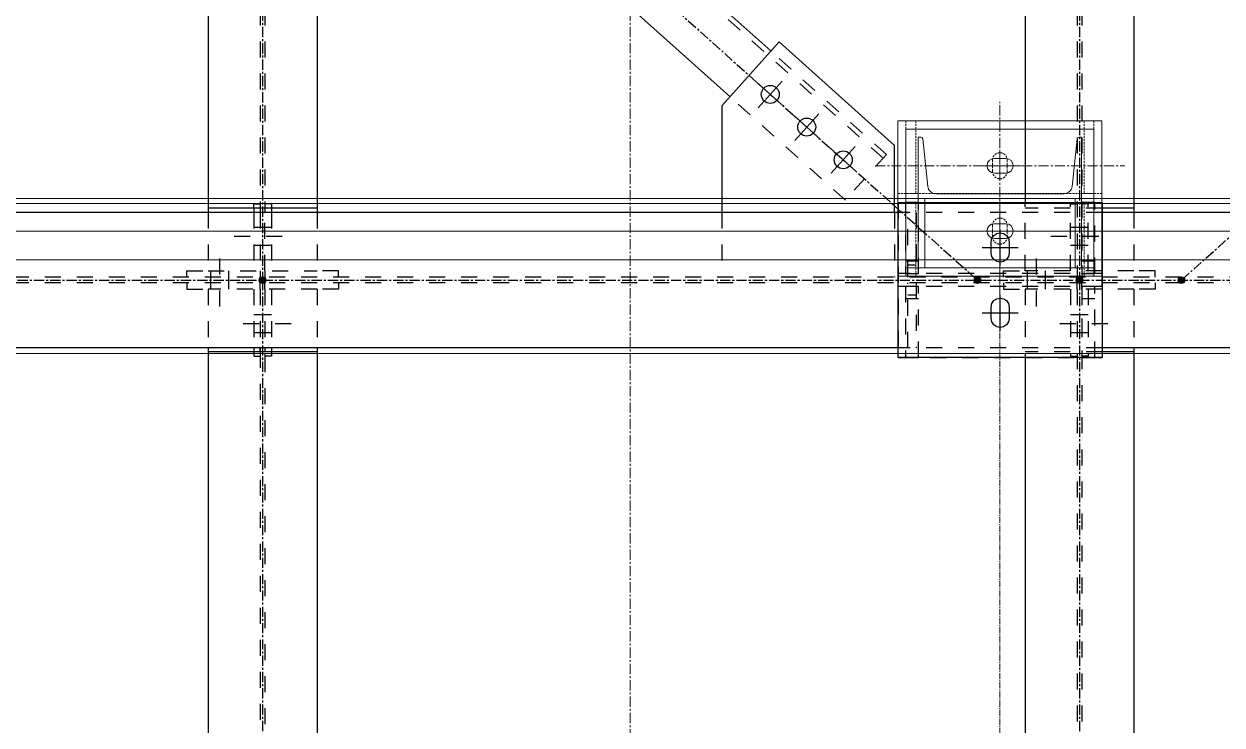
# Model space of a CAD drawing. Header units: inches. Extents: x 209270 to 234360, y -180214 to -150194.
# Drawn here: x 226220 to 227686, y -160919 to -160060 of the extents above; entities that cross this region are included whole.
import ezdxf

# ---------------------------------------------------------------- set-up
doc = ezdxf.new("R2010")
doc.units = ezdxf.units.IN
doc.header["$LTSCALE"] = 10
doc.header["$MEASUREMENT"] = 0
for name, pattern in [('CENTER', [2, 1.25, -0.25, 0.25, -0.25]), ('CENTER2', [1.125, 0.75, -0.125, 0.125, -0.125]), ('DXK_LINE_DOT2', [3.9198, 1.9599, -1.9599]), ('HIDDEN', [0.375, 0.25, -0.125])]:
    doc.linetypes.add(name, pattern=pattern)
doc.layers.get('0').update_dxf_attribs({"color": 1})
for name, color, linetype in [('_STR_0', 5, 'Continuous'), ('_STR_1', 5, 'Continuous'), ('_STR_2', 5, 'Continuous'), ('_STR_4', 5, 'Continuous')]:
    doc.layers.add(name, color=color, linetype=linetype)
for name, color, linetype, lineweight in [('Belt', 1, 'Continuous', 9), ('CEN', 1, 'CENTER', 9), ('CENETR LINE', 1, 'CENTER2', 9), ('DIM', 1, 'Continuous', 13), ('HIDDEN', 1, 'HIDDEN', 9), ('MAIN OBJECT', 1, 'Continuous', 18), ('OBJECT', 1, 'Continuous', 18), ('STR25', 1, 'Continuous', 5)]:
    doc.layers.add(name, color=color, linetype=linetype, lineweight=lineweight)

# ---------------------------------------------------------------- blocks, each defined once
blk = doc.blocks.new('A$Cb40ec30b')
at = {"layer": 'CEN'}
for p, q in [((0, 15.8), (0, 64.2)), ((-26.3, 40), (26.3, 40)), ((0, -59), (0, -21)), ((-25.5, -40), (26.5, -40))]:
    blk.add_line(p, q, dxfattribs=at)
at = {"layer": 'HIDDEN'}
for points in [[(-103, 6), (-115, 6), (-115, 95), (-103, 95)], [(103, 6), (115, 6), (115, 95), (103, 95)], [(125, 6), (125, -6), (-125, -6), (-125, 6)], [(-103, -6), (-115, -6), (-115, -95), (-103, -95)], [(103, -6), (115, -6), (115, -95), (103, -95)]]:
    blk.add_lwpolyline(points, close=True, dxfattribs=at)
at = {"layer": 'HIDDEN', "elevation": 149686677196.4}
for points in [[(9, 47), (9, 33, -1), (-9, 33), (-9, 47, -1)], [(9, -33), (9, -47, -1), (-9, -47), (-9, -33, -1)]]:
    blk.add_lwpolyline(points, format="xyb", close=True, dxfattribs=at)
at = {"layer": 'STR25', "ltscale": 0.2}
blk.add_lwpolyline([(-125, 95), (125, 95), (125, -95), (-125, -95)], close=True, dxfattribs=at)
blk = doc.blocks.new('A$Cfd238a5e')
at = {"layer": 'CEN'}
for p, q in [((0, 118.3), (0, -118.3)), ((-152.8, 0), (152.8, 0)), ((-152.8, -40), (152.8, -40))]:
    blk.add_line(p, q, dxfattribs=at)
at = {"layer": 'MAIN OBJECT', "ltscale": 0.2, "elevation": 149686677196.4}
for points in [[(7.3, 31), (-6.7, 31, -1), (-6.7, 49), (7.3, 49, -1)], [(7.3, -31), (-6.7, -31, 1), (-6.7, -49), (7.3, -49, 1)]]:
    blk.add_lwpolyline(points, format="xyb", close=True, dxfattribs=at)
at = {"layer": 'OBJECT'}
for points in [[(-115, -85), (115, -85), (115, 85), (-115, 85)], [(-100, 85), (-92, 85), (-92, 0), (-100, 0)], [(100, 85), (92, 85), (92, 0), (100, 0)]]:
    blk.add_lwpolyline(points, close=True, dxfattribs=at)
blk.add_lwpolyline([(-94.4, -72.9, -0.383864), (-96.8, -75), (-100, -75), (-100, 0), (100, 0), (100, -75), (96.8, -75, -0.383864), (94.4, -72.9), (88.3, -14.7, 0.383864), (78.4, -5.7), (-78.4, -5.7, 0.383864), (-88.3, -14.7)], format="xyb", close=True, dxfattribs=at)
at = {"layer": 'DIM'}
blk.add_blockref('A$Cb40ec30b', (0, 0), dxfattribs=at)
blk = doc.blocks.new('A$C2698bf6b')
at = {"layer": 'CENETR LINE'}
blk.add_line((0, -1290), (0, 1290), dxfattribs=at)
at = {"layer": 'DIM', "xscale": -1, "rotation": 180}
blk.add_blockref('A$Cfd238a5e', (0, 1290), dxfattribs=at)
blk = doc.blocks.new('A$C1f4f58bd')
at = {"layer": 'CEN'}
blk.add_lwpolyline([(1100, 2200), (5000, 2200), (5000, -2700), (1100, -2700)], close=True, dxfattribs=at)
blk = doc.blocks.new('Part-116860372-115342 - 114867')
at = {"layer": '_STR_1', "linetype": 'DXK_LINE_DOT2'}
for p, q in [((226419, -160377), (226419, -160385)), ((226419, -160385), (226445.3, -160385)), ((226501, -160385), (226501, -160456.5)), ((226509, -160385), (226509, -160377)), ((226501, -160461.5), (226501, -160467)), ((226509, -160461.5), (226509, -160456.5)), ((226501, -160467), (226509, -160467))]:
    blk.add_line(p, q, dxfattribs=at)
at = {"layer": '_STR_2', "linetype": 'Continuous'}
blk.add_line((226501, -160456.5), (226501, -160461.5), dxfattribs=at)
blk = doc.blocks.new('Part-116860372-115346 - 114867')
at = {"layer": '_STR_1', "linetype": 'DXK_LINE_DOT2'}
for p, q in [((227419, -160377), (227419, -160385)), ((227419, -160385), (227445.3, -160385)), ((227501, -160385), (227501, -160467)), ((227509, -160385), (227509, -160377)), ((227501, -160467), (227509, -160467))]:
    blk.add_line(p, q, dxfattribs=at)
blk = doc.blocks.new('Bolt-116860372-115380 - 114867')
at = {"layer": '_STR_1', "linetype": 'DXK_LINE_DOT2'}
for p, q in [((226459, -160347.3), (226459, -160420.3)), ((226448, -160362.3), (226448, -160370.3)), ((226448, -160370.3), (226448, -160377)), ((226470, -160362.3), (226470, -160370.3)), ((226470, -160370.3), (226470, -160377)), ((226448, -160377), (226448, -160385)), ((226470, -160377), (226470, -160385))]:
    blk.add_line(p, q, dxfattribs=at)
blk = doc.blocks.new('Part-116860372-115350 - 114867')
at = {"layer": '_STR_1', "linetype": 'DXK_LINE_DOT2'}
for p, q in [((226522.7, -160280.3), (226514.7, -160280.3)), ((226514.7, -160285.8), (226514.7, -160290.8)), ((226522.7, -160280.3), (226522.7, -160285.8)), ((226522.7, -160290.8), (226522.7, -160362.3)), ((226514.7, -160362.3), (226514.7, -160370.3)), ((226604.7, -160362.3), (226578.5, -160362.3)), ((226604.7, -160370.3), (226604.7, -160362.3))]:
    blk.add_line(p, q, dxfattribs=at)
at = {"layer": '_STR_2', "linetype": 'Continuous'}
blk.add_line((226522.7, -160285.8), (226522.7, -160290.8), dxfattribs=at)
blk = doc.blocks.new('Part-116860372-115354 - 114867')
at = {"layer": '_STR_1', "linetype": 'DXK_LINE_DOT2'}
for p, q in [((227522.7, -160280.3), (227514.7, -160280.3)), ((227522.7, -160362.3), (227522.7, -160280.3)), ((227514.7, -160362.3), (227514.7, -160370.3)), ((227604.7, -160362.3), (227578.5, -160362.3)), ((227604.7, -160370.3), (227604.7, -160362.3))]:
    blk.add_line(p, q, dxfattribs=at)
blk = doc.blocks.new('Part-116860372-116672 - 114867')
at = {"layer": '_STR_2', "linetype": 'Continuous'}
for p, q in [((227289.8, -160278.7), (227539.8, -160278.6)), ((227289.8, -160468.7), (227289.8, -160278.7)), ((227539.8, -160278.6), (227539.8, -160468.6)), ((227539.8, -160468.6), (227289.8, -160468.7))]:
    blk.add_line(p, q, dxfattribs=at)
blk = doc.blocks.new('Part-116860372-116695 - 114867')
at = {"layer": '_STR_1', "linetype": 'DXK_LINE_DOT2'}
for p, q in [((227301.9, -160456.5), (227301.9, -160377)), ((227311.9, -160377), (227311.9, -160456.5)), ((227311.9, -160392), (227301.9, -160392))]:
    blk.add_line(p, q, dxfattribs=at)
blk = doc.blocks.new('Part-116860372-115000 - 114867')
at = {"layer": '_STR_4', "linetype": 'Continuous'}
blk.add_hatch(color=256, dxfattribs=at).paths.add_polyline_path([(226511.9, -160377.7, -1), (226511.9, -160369.7, -1)])
at = {"layer": '_STR_1', "linetype": 'DXK_LINE_DOT2'}
for p, q in [((226509, -158435.3), (226509, -160285.8)), ((226514.7, -158435.3), (226514.7, -160285.8)), ((226445.3, -160290.8), (226445.3, -160362.3)), ((226509, -160290.8), (226509, -160362.3)), ((226514.7, -160362.3), (226514.7, -160290.8)), ((226578.5, -160290.8), (226578.5, -160362.3)), ((226445.3, -160362.3), (226578.5, -160362.3))]:
    blk.add_line(p, q, dxfattribs=at)
at = {"layer": '_STR_2', "linetype": 'Continuous'}
for p, q in [((226445.3, -158435.3), (226445.3, -160290.8)), ((226578.5, -158435.3), (226578.5, -160290.8)), ((226578.5, -160285.8), (226445.3, -160285.8)), ((226509, -160285.8), (226509, -160290.8)), ((226514.7, -160285.8), (226514.7, -160290.8))]:
    blk.add_line(p, q, dxfattribs=at)
at = {"layer": '_STR_4', "linetype": 'CENTER'}
blk.add_line((226511.9, -158363.7), (226511.9, -160373.7), dxfattribs=at)
at = {"layer": '_STR_4', "linetype": 'Continuous'}
blk.add_circle((226511.9, -160373.7), 4, dxfattribs=at)
blk = doc.blocks.new('Part-116860372-115001 - 114867')
at = {"layer": '_STR_4', "linetype": 'Continuous'}
blk.add_hatch(color=256, dxfattribs=at).paths.add_polyline_path([(227511.9, -160377.7, -1), (227511.9, -160369.7, -1)])
at = {"layer": '_STR_1', "linetype": 'DXK_LINE_DOT2'}
for p, q in [((227509, -158435.3), (227509, -160362.3)), ((227514.7, -158435.3), (227514.7, -160362.3)), ((227445.3, -160362.3), (227445.3, -160278.7)), ((227539.8, -160285.8), (227445.3, -160285.8)), ((227578.5, -160290.8), (227578.5, -160362.3)), ((227578.5, -160362.3), (227445.3, -160362.3))]:
    blk.add_line(p, q, dxfattribs=at)
at = {"layer": '_STR_2', "linetype": 'Continuous'}
for p, q in [((227445.3, -158435.3), (227445.3, -160278.7)), ((227578.5, -158435.3), (227578.5, -160290.8)), ((227578.5, -160285.8), (227539.8, -160285.8))]:
    blk.add_line(p, q, dxfattribs=at)
at = {"layer": '_STR_4', "linetype": 'CENTER'}
blk.add_line((227511.9, -158363.7), (227511.9, -160373.7), dxfattribs=at)
at = {"layer": '_STR_4', "linetype": 'Continuous'}
blk.add_circle((227511.9, -160373.7), 4, dxfattribs=at)
blk = doc.blocks.new('Part-116860372-115002 - 114867')
at = {"layer": '_STR_4', "linetype": 'Continuous'}
blk.add_hatch(color=256, dxfattribs=at).paths.add_polyline_path([(227511.9, -160377.7, -1), (227511.9, -160369.7, -1)])
at = {"layer": '_STR_1', "linetype": 'DXK_LINE_DOT2'}
for p, q in [((227578.5, -160385), (227445.3, -160385)), ((227445.3, -160385), (227445.3, -160468.7)), ((227509, -160385), (227509, -162942.3)), ((227514.7, -160385), (227514.7, -162942.3)), ((227578.5, -160385), (227578.5, -160456.5)), ((227539.8, -160461.5), (227445.3, -160461.5))]:
    blk.add_line(p, q, dxfattribs=at)
at = {"layer": '_STR_2', "linetype": 'Continuous'}
for p, q in [((227578.5, -160461.5), (227539.8, -160461.5)), ((227578.5, -160456.5), (227578.5, -162870.8)), ((227445.3, -160468.7), (227445.3, -162858.7))]:
    blk.add_line(p, q, dxfattribs=at)
at = {"layer": '_STR_4', "linetype": 'CENTER'}
blk.add_line((227511.9, -160373.7), (227511.9, -162953.7), dxfattribs=at)
at = {"layer": '_STR_4', "linetype": 'Continuous'}
blk.add_circle((227511.9, -160373.7), 4, dxfattribs=at)
blk = doc.blocks.new('Part-116860372-115003 - 114867')
at = {"layer": '_STR_4', "linetype": 'Continuous'}
blk.add_hatch(color=256, dxfattribs=at).paths.add_polyline_path([(226511.9, -160377.7, -1), (226511.9, -160369.7, -1)])
at = {"layer": '_STR_1', "linetype": 'DXK_LINE_DOT2'}
for p, q in [((226578.5, -160385), (226445.3, -160385)), ((226445.3, -160385), (226445.3, -160456.5)), ((226509, -160385), (226509, -160456.5)), ((226514.7, -160385), (226514.7, -160467)), ((226578.5, -160385), (226578.5, -160456.5)), ((226509, -160461.5), (226509, -162865.8)), ((226514.7, -160467), (226514.7, -162865.8))]:
    blk.add_line(p, q, dxfattribs=at)
at = {"layer": '_STR_2', "linetype": 'Continuous'}
for p, q in [((226445.3, -160456.5), (226445.3, -162870.8)), ((226578.5, -160461.5), (226445.3, -160461.5)), ((226509, -160456.5), (226509, -160461.5)), ((226514.7, -160456.5), (226514.7, -160461.5)), ((226578.5, -160456.5), (226578.5, -162870.8))]:
    blk.add_line(p, q, dxfattribs=at)
at = {"layer": '_STR_4', "linetype": 'CENTER'}
blk.add_line((226511.9, -160373.7), (226511.9, -162953.7), dxfattribs=at)
at = {"layer": '_STR_4', "linetype": 'Continuous'}
blk.add_circle((226511.9, -160373.7), 4, dxfattribs=at)
blk = doc.blocks.new('Part-116860372-115004 - 114867')
at = {"layer": '_STR_1', "linetype": 'DXK_LINE_DOT2'}
for p, q in [((227539.8, -160290.8), (227289.8, -160290.8)), ((228499.2, -160370.3), (225641.9, -160370.3)), ((228499.2, -160377), (225641.9, -160377)), ((227539.8, -160456.5), (227289.8, -160456.5))]:
    blk.add_line(p, q, dxfattribs=at)
at = {"layer": '_STR_2', "linetype": 'Continuous'}
for p, q in [((227289.8, -160290.8), (226039.8, -160290.8)), ((228386.8, -160290.8), (227539.8, -160290.8)), ((227289.8, -160456.5), (226039.8, -160456.5)), ((228386.8, -160456.5), (227539.8, -160456.5))]:
    blk.add_line(p, q, dxfattribs=at)
at = {"layer": '_STR_4', "linetype": 'CENTER'}
blk.add_line((225511.9, -160373.7), (228511.9, -160373.7), dxfattribs=at)
blk = doc.blocks.new('Part-116860372-115080 - 114867')
at = {"layer": '_STR_4', "linetype": 'Continuous'}
for points in [[(226511.9, -159592.7, -1), (226511.9, -159584.7, -1)], [(227386.9, -160377.7, -1), (227386.9, -160369.7, -1)]]:
    blk.add_hatch(color=256, dxfattribs=at).paths.add_polyline_path(points)
at = {"layer": '_STR_1', "linetype": 'DXK_LINE_DOT2'}
for p, q in [((226643.5, -159653.1), (226593.5, -159708.9)), ((226643.5, -159653.1), (226785, -159780)), ((227271.5, -160224.5), (226639.5, -159657.6)), ((226734.9, -159835.8), (226593.5, -159708.9)), ((227275.5, -160220), (227134, -160093.1)), ((227225.4, -160275.8), (227084, -160149)), ((227275.5, -160220), (227225.4, -160275.8))]:
    blk.add_line(p, q, dxfattribs=at)
at = {"layer": '_STR_2', "linetype": 'Continuous'}
for p, q in [((227134, -160093.1), (226785, -159780)), ((227084, -160149), (226734.9, -159835.8))]:
    blk.add_line(p, q, dxfattribs=at)
at = {"layer": '_STR_4', "linetype": 'CENTER'}
blk.add_line((226511.9, -159588.7), (227386.9, -160373.7), dxfattribs=at)
at = {"layer": '_STR_4', "linetype": 'Continuous'}
for centre in [(226511.9, -159588.7), (227386.9, -160373.7)]:
    blk.add_circle(centre, 4, dxfattribs=at)
blk = doc.blocks.new('Part-116860372-115110 - 114867')
at = {"layer": '_STR_4', "linetype": 'Continuous'}
for points in [[(228511.9, -159592.7, -1), (228511.9, -159584.7, -1)], [(227636.9, -160377.7, -1), (227636.9, -160369.7, -1)]]:
    blk.add_hatch(color=256, dxfattribs=at).paths.add_polyline_path(points)
at = {"layer": '_STR_1', "linetype": 'DXK_LINE_DOT2'}
for p, q in [((228343.7, -159683.2), (227751.1, -160214.8)), ((228338.3, -159677.2), (228152.2, -159844.2)), ((228338.3, -159677.2), (228398.4, -159744.2)), ((228398.4, -159744.2), (228212.3, -159911.2)), ((227745.7, -160208.8), (227931.8, -160041.9)), ((227991.9, -160108.9), (227805.8, -160275.8)), ((227805.8, -160275.8), (227745.7, -160208.8))]:
    blk.add_line(p, q, dxfattribs=at)
at = {"layer": '_STR_2', "linetype": 'Continuous'}
for p, q in [((228152.2, -159844.2), (227931.8, -160041.9)), ((228212.3, -159911.2), (227991.9, -160108.9))]:
    blk.add_line(p, q, dxfattribs=at)
at = {"layer": '_STR_4', "linetype": 'CENTER'}
blk.add_line((227636.9, -160373.7), (228511.9, -159588.7), dxfattribs=at)
at = {"layer": '_STR_4', "linetype": 'Continuous'}
for centre in [(228511.9, -159588.7), (227636.9, -160373.7)]:
    blk.add_circle(centre, 4, dxfattribs=at)
blk = doc.blocks.new('Part-116860372-116671 - 114867')
at = {"layer": '_STR_1', "linetype": 'DXK_LINE_DOT2'}
for p, q in [((227539.8, -160365.6), (227289.8, -160365.7)), ((227289.8, -160381.7), (227289.8, -160365.7)), ((227539.8, -160381.6), (227539.8, -160365.6)), ((227539.8, -160381.6), (227289.8, -160381.7))]:
    blk.add_line(p, q, dxfattribs=at)
blk = doc.blocks.new('Part-116860372-116673 - 114867')
at = {"layer": '_STR_1', "linetype": 'DXK_LINE_DOT2'}
for p, q in [((227298.9, -160278.7), (227298.9, -160365.7)), ((227314.9, -160278.7), (227298.9, -160278.7)), ((227314.9, -160365.7), (227314.9, -160278.7)), ((227314.9, -160350.7), (227298.9, -160350.7)), ((227298.9, -160365.7), (227314.9, -160365.7))]:
    blk.add_line(p, q, dxfattribs=at)
blk = doc.blocks.new('Part-116860372-115341 - 114867')
at = {"layer": '_STR_1', "linetype": 'DXK_LINE_DOT2'}
for p, q in [((226514.7, -160385), (226514.7, -160377)), ((226522.7, -160385), (226522.7, -160456.5)), ((226604.7, -160385), (226578.5, -160385)), ((226604.7, -160377), (226604.7, -160385)), ((226522.7, -160461.5), (226522.7, -160467)), ((226522.7, -160467), (226514.7, -160467))]:
    blk.add_line(p, q, dxfattribs=at)
at = {"layer": '_STR_2', "linetype": 'Continuous'}
blk.add_line((226522.7, -160456.5), (226522.7, -160461.5), dxfattribs=at)
blk = doc.blocks.new('Bolt-116860372-115343 - 114867')
at = {"layer": '_STR_1', "linetype": 'DXK_LINE_DOT2'}
for p, q in [((226501, -160416), (226509, -160416)), ((226509, -160416), (226514.7, -160416)), ((226514.7, -160416), (226522.7, -160416)), ((226488, -160427), (226556, -160427)), ((226501, -160438), (226509, -160438)), ((226509, -160438), (226514.7, -160438)), ((226514.7, -160438), (226522.7, -160438))]:
    blk.add_line(p, q, dxfattribs=at)
blk = doc.blocks.new('Part-116860372-115345 - 114867')
at = {"layer": '_STR_1', "linetype": 'DXK_LINE_DOT2'}
for p, q in [((227514.7, -160385), (227514.7, -160377)), ((227522.7, -160385), (227522.7, -160467)), ((227604.7, -160385), (227578.5, -160385)), ((227604.7, -160377), (227604.7, -160385)), ((227522.7, -160467), (227514.7, -160467))]:
    blk.add_line(p, q, dxfattribs=at)
blk = doc.blocks.new('Bolt-116860372-115347 - 114867')
at = {"layer": '_STR_1', "linetype": 'DXK_LINE_DOT2'}
for p, q in [((227501, -160416), (227509, -160416)), ((227509, -160416), (227514.7, -160416)), ((227514.7, -160416), (227522.7, -160416)), ((227488, -160427), (227556, -160427)), ((227501, -160438), (227509, -160438)), ((227509, -160438), (227514.7, -160438)), ((227514.7, -160438), (227522.7, -160438))]:
    blk.add_line(p, q, dxfattribs=at)
blk = doc.blocks.new('Part-116860372-115349 - 114867')
at = {"layer": '_STR_1', "linetype": 'DXK_LINE_DOT2'}
for p, q in [((226501, -160285.8), (226501, -160280.3)), ((226501, -160280.3), (226509, -160280.3)), ((226509, -160285.8), (226509, -160290.8)), ((226501, -160290.8), (226501, -160362.3)), ((226419, -160370.3), (226419, -160362.3)), ((226419, -160362.3), (226445.3, -160362.3)), ((226509, -160362.3), (226509, -160370.3))]:
    blk.add_line(p, q, dxfattribs=at)
at = {"layer": '_STR_2', "linetype": 'Continuous'}
blk.add_line((226501, -160285.8), (226501, -160290.8), dxfattribs=at)
blk = doc.blocks.new('Bolt-116860372-115351 - 114867')
at = {"layer": '_STR_1', "linetype": 'DXK_LINE_DOT2'}
for p, q in [((226509, -160309.3), (226501, -160309.3)), ((226514.7, -160309.3), (226509, -160309.3)), ((226522.7, -160309.3), (226514.7, -160309.3)), ((226535.7, -160320.3), (226467.7, -160320.3)), ((226509, -160331.3), (226501, -160331.3)), ((226514.7, -160331.3), (226509, -160331.3)), ((226522.7, -160331.3), (226514.7, -160331.3))]:
    blk.add_line(p, q, dxfattribs=at)
blk = doc.blocks.new('Part-116860372-115353 - 114867')
at = {"layer": '_STR_1', "linetype": 'DXK_LINE_DOT2'}
for p, q in [((227501, -160362.3), (227501, -160280.3)), ((227501, -160280.3), (227509, -160280.3)), ((227419, -160370.3), (227419, -160362.3)), ((227419, -160362.3), (227445.3, -160362.3)), ((227509, -160362.3), (227509, -160370.3))]:
    blk.add_line(p, q, dxfattribs=at)
blk = doc.blocks.new('Bolt-116860372-115355 - 114867')
at = {"layer": '_STR_1', "linetype": 'DXK_LINE_DOT2'}
for p, q in [((227509, -160309.3), (227501, -160309.3)), ((227514.7, -160309.3), (227509, -160309.3)), ((227522.7, -160309.3), (227514.7, -160309.3)), ((227535.7, -160320.3), (227467.7, -160320.3)), ((227509, -160331.3), (227501, -160331.3)), ((227514.7, -160331.3), (227509, -160331.3)), ((227522.7, -160331.3), (227514.7, -160331.3))]:
    blk.add_line(p, q, dxfattribs=at)
blk = doc.blocks.new('Bolt-116860372-115381 - 114867')
at = {"layer": '_STR_1', "linetype": 'DXK_LINE_DOT2'}
for p, q in [((227459, -160347.3), (227459, -160420.3)), ((227448, -160362.3), (227448, -160370.3)), ((227448, -160370.3), (227448, -160377)), ((227470, -160362.3), (227470, -160370.3)), ((227470, -160370.3), (227470, -160377)), ((227448, -160377), (227448, -160385)), ((227470, -160377), (227470, -160385))]:
    blk.add_line(p, q, dxfattribs=at)
blk = doc.blocks.new('Part-116860372-116273 - 114867')
at = {"layer": '_STR_1', "linetype": 'DXK_LINE_DOT2'}
for p, q in [((227073.9, -160290.8), (227073.9, -160370.3)), ((227285.3, -160290.8), (227285.3, -160370.3))]:
    blk.add_line(p, q, dxfattribs=at)
at = {"layer": '_STR_2', "linetype": 'Continuous'}
for p, q in [((227144.1, -160082), (227073.9, -160160.1)), ((227285.3, -160208.7), (227144.1, -160082)), ((227073.9, -160160.1), (227073.9, -160290.8)), ((227285.3, -160290.8), (227285.3, -160208.7))]:
    blk.add_line(p, q, dxfattribs=at)
blk = doc.blocks.new('Bolt-116860372-116274 - 114867')
at = {"layer": '_STR_2', "linetype": 'Continuous'}
for p, q in [((227117, -160131.6), (227149.8, -160161)), ((227118.7, -160162.7), (227148.1, -160129.9)), ((227161.7, -160171.7), (227194.4, -160201)), ((227163.3, -160202.7), (227192.7, -160170)), ((227206.3, -160211.7), (227239.1, -160241.1)), ((227208, -160242.8), (227237.4, -160210))]:
    blk.add_line(p, q, dxfattribs=at)
for centre in [(227133.4, -160146.3), (227178, -160186.3), (227222.7, -160226.4)]:
    blk.add_circle(centre, 11, dxfattribs=at)
blk = doc.blocks.new('Part-116860372-116674 - 114867')
at = {"layer": '_STR_1', "linetype": 'DXK_LINE_DOT2'}
for p, q in [((227289.8, -160278.7), (227539.8, -160278.6)), ((227289.8, -160278.7), (227289.8, -160468.7)), ((227539.8, -160278.6), (227539.8, -160468.6)), ((227289.8, -160468.7), (227539.8, -160468.6))]:
    blk.add_line(p, q, dxfattribs=at)
blk = doc.blocks.new('Part-116860372-116675 - 114867')
at = {"layer": '_STR_1', "linetype": 'DXK_LINE_DOT2'}
for p, q in [((227314.9, -160381.7), (227298.9, -160381.7)), ((227298.9, -160381.7), (227298.9, -160468.7)), ((227314.9, -160468.7), (227314.9, -160381.7)), ((227314.9, -160396.7), (227298.9, -160396.7)), ((227298.9, -160468.7), (227314.9, -160468.7))]:
    blk.add_line(p, q, dxfattribs=at)
blk = doc.blocks.new('Part-116860372-116676 - 114867')
at = {"layer": '_STR_1', "linetype": 'DXK_LINE_DOT2'}
for p, q in [((227514.9, -160278.6), (227514.9, -160365.6)), ((227530.9, -160278.6), (227514.9, -160278.6)), ((227530.9, -160365.6), (227530.9, -160278.6)), ((227530.9, -160350.6), (227514.9, -160350.6)), ((227514.9, -160365.6), (227530.9, -160365.6))]:
    blk.add_line(p, q, dxfattribs=at)
blk = doc.blocks.new('Part-116860372-116677 - 114867')
at = {"layer": '_STR_1', "linetype": 'DXK_LINE_DOT2'}
for p, q in [((227530.9, -160381.6), (227514.9, -160381.6)), ((227514.9, -160381.6), (227514.9, -160468.6)), ((227530.9, -160468.6), (227530.9, -160381.6)), ((227530.9, -160396.6), (227514.9, -160396.6)), ((227514.9, -160468.6), (227530.9, -160468.6))]:
    blk.add_line(p, q, dxfattribs=at)
blk = doc.blocks.new('Bolt-116860372-116678 - 114867')
at = {"layer": '_STR_2', "linetype": 'Continuous'}
for p, q in [((227410.6, -160316.5), (227414.8, -160315.7)), ((227414.8, -160355.7), (227414.8, -160311.7)), ((227414.8, -160315.7), (227414.8, -160315.7)), ((227414.8, -160315.7), (227419, -160316.5)), ((227403.8, -160326.7), (227404.7, -160322.5)), ((227403.8, -160340.7), (227403.8, -160326.7)), ((227404.7, -160322.5), (227407.1, -160318.9)), ((227407.1, -160318.9), (227410.6, -160316.5)), ((227419, -160316.5), (227422.6, -160318.9)), ((227422.6, -160318.9), (227425, -160322.5)), ((227425, -160322.5), (227425.8, -160326.7)), ((227425.8, -160326.7), (227425.8, -160340.7)), ((227392.8, -160333.7), (227436.8, -160333.7)), ((227404.7, -160344.9), (227403.8, -160340.7)), ((227407, -160348.4), (227404.7, -160344.9)), ((227425, -160344.9), (227422.6, -160348.4)), ((227425.8, -160340.7), (227425, -160344.9)), ((227410.6, -160350.8), (227407, -160348.4)), ((227414.8, -160351.7), (227410.6, -160350.8)), ((227419, -160350.8), (227414.8, -160351.7)), ((227414.8, -160351.7), (227414.8, -160351.7)), ((227422.6, -160348.4), (227419, -160350.8)), ((227403.8, -160406.7), (227404.7, -160402.5)), ((227404.7, -160402.5), (227407, -160398.9)), ((227407, -160398.9), (227410.6, -160396.5)), ((227410.6, -160396.5), (227414.8, -160395.7)), ((227414.8, -160435.7), (227414.8, -160391.7)), ((227414.8, -160395.7), (227414.8, -160395.7)), ((227414.8, -160395.7), (227419, -160396.5)), ((227419, -160396.5), (227422.6, -160398.9)), ((227422.6, -160398.9), (227425, -160402.5)), ((227425, -160402.5), (227425.8, -160406.7)), ((227392.8, -160413.7), (227436.8, -160413.7)), ((227403.8, -160420.7), (227403.8, -160406.7)), ((227425.8, -160406.7), (227425.8, -160420.7)), ((227404.7, -160424.9), (227403.8, -160420.7)), ((227407, -160428.4), (227404.7, -160424.9)), ((227410.6, -160430.8), (227407, -160428.4)), ((227414.8, -160431.7), (227410.6, -160430.8)), ((227419, -160430.8), (227414.8, -160431.7)), ((227414.8, -160431.7), (227414.8, -160431.7)), ((227422.6, -160428.4), (227419, -160430.8)), ((227425, -160424.9), (227422.6, -160428.4)), ((227425.8, -160420.7), (227425, -160424.9))]:
    blk.add_line(p, q, dxfattribs=at)
blk = doc.blocks.new('Part-116860372-116694 - 114867')
at = {"layer": '_STR_1', "linetype": 'DXK_LINE_DOT2'}
for p, q in [((227301.9, -160370.3), (227301.9, -160290.8)), ((227311.9, -160290.8), (227311.9, -160370.3)), ((227311.9, -160355.3), (227301.9, -160355.3))]:
    blk.add_line(p, q, dxfattribs=at)
blk = doc.blocks.new('OVERLAY_DRAWING')
at = {"layer": 'Belt'}
blk.add_line((232515.7, -160463.7, 0), (219599.9, -160463.7, 0), dxfattribs=at)
at = {"layer": 'CEN'}
for p, q in [((220972.4, -160313.7), (228896, -160313.7)), ((232515.4, -160313.7), (221148.1, -160313.7))]:
    blk.add_line(p, q, dxfattribs=at)
at = {"layer": 'HIDDEN'}
for p, q in [((220972.4, -160279.8, 8793052905.5), (228896, -160279.8, 8793052905.5)), ((232515.4, -160279.8, 7050750846.7), (221148.1, -160279.8, 7050750846.7))]:
    blk.add_line(p, q, dxfattribs=at)
at = {"layer": 'MAIN OBJECT'}
for p, q in [((220972.4, -160273.7), (228896, -160273.7)), ((232515.4, -160273.7), (221148.1, -160273.7)), ((220972.4, -160348.7), (228896, -160348.7)), ((232515.5, -160348.7), (221148.1, -160348.7))]:
    blk.add_line(p, q, dxfattribs=at)
at = {"layer": '_STR_0', "zscale": 0.8}
for name in ['Part-116860372-115000 - 114867', 'Part-116860372-115001 - 114867', 'Part-116860372-115080 - 114867', 'Part-116860372-115110 - 114867', 'Part-116860372-116273 - 114867', 'Bolt-116860372-116274 - 114867', 'Part-116860372-115349 - 114867', 'Part-116860372-115350 - 114867', 'Part-116860372-116672 - 114867', 'Part-116860372-116674 - 114867', 'Part-116860372-116673 - 114867', 'Part-116860372-115353 - 114867', 'Part-116860372-115354 - 114867', 'Part-116860372-116676 - 114867', 'Part-116860372-115004 - 114867', 'Part-116860372-116694 - 114867', 'Bolt-116860372-115351 - 114867', 'Bolt-116860372-116678 - 114867', 'Bolt-116860372-115355 - 114867', 'Bolt-116860372-115380 - 114867', 'Bolt-116860372-115381 - 114867', 'Part-116860372-115003 - 114867', 'Part-116860372-116671 - 114867', 'Part-116860372-115002 - 114867', 'Part-116860372-115342 - 114867', 'Part-116860372-115341 - 114867', 'Part-116860372-116675 - 114867', 'Part-116860372-116695 - 114867', 'Part-116860372-115346 - 114867', 'Part-116860372-115345 - 114867', 'Part-116860372-116677 - 114867', 'Bolt-116860372-115343 - 114867', 'Bolt-116860372-115347 - 114867']:
    blk.add_blockref(name, (0, 0), dxfattribs=at)
at = {"layer": 'DIM'}
for name, p in [('A$C1f4f58bd', (221961.9, -161563.7, -450449365.8)), ('A$C2698bf6b', (227414.5, -161563.7, 17003419418.5))]:
    blk.add_blockref(name, p, dxfattribs=at)

msp = doc.modelspace()

# ---------------------------------------------------------------- block references
msp.add_blockref('OVERLAY_DRAWING', (0, 0))

doc.saveas('drawing.dxf')
